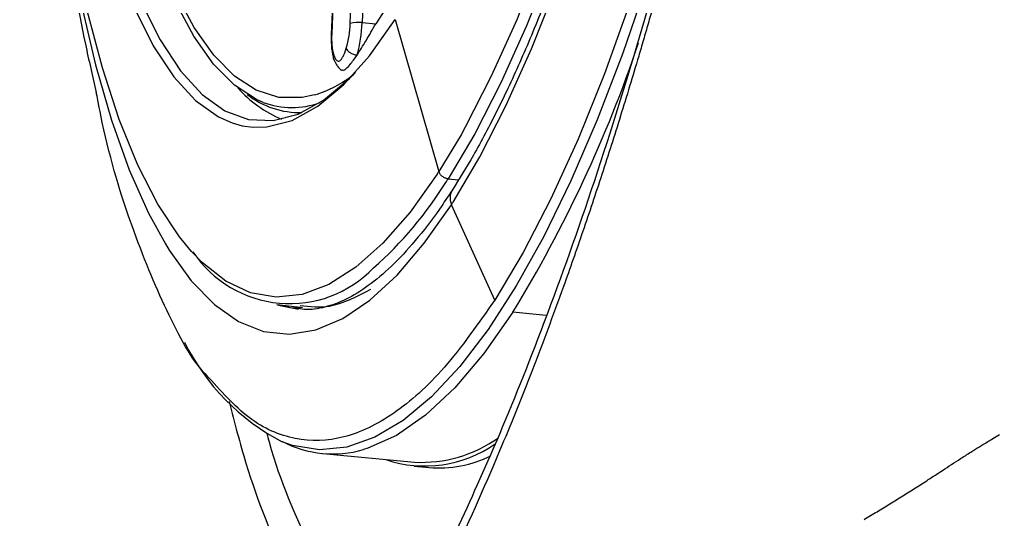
# Model space of a CAD drawing. Extents: x 526 to 610, y 679 to 808.
# Drawn here: x 600.71 to 602.635, y 716.749 to 717.731 of the extents above; entities that cross this region are included whole.
import ezdxf

# ---------------------------------------------------------------- set-up
doc = ezdxf.new("R2010")
doc.units = 0
doc.header["$MEASUREMENT"] = 0
doc.layers.add('1', color=4, linetype='Continuous')

# ---------------------------------------------------------------- blocks, each defined once
blk = doc.blocks.new('JETSETTER LX')
at = {"layer": '1', "color": 3, "linetype": 'Continuous', "lineweight": 25}
for p, q in [((75.2322, 20.8458), (75.2785, 22.0311)), ((75.3021, 22.0327), (75.2558, 20.8474)), ((75.2414, 22.0094), (75.1951, 20.8241)), ((75.2422, 22.0104), (75.1959, 20.8251)), ((75.3461, 20.9436), (75.2825, 20.8452)), ((75.2558, 20.8474), (75.2825, 20.8452)), ((75.321, 20.8533), (75.4063, 20.5548)), ((75.117, 20.6713), (75.1348, 20.6697)), ((75.4501, 20.6273), (75.4063, 20.5548)), ((75.4247, 20.5406), (75.4449, 20.5384)), ((75.5165, 20.3026), (75.4312, 20.4899)), ((75.0881, 20.2936), (75.1337, 20.2884)), ((75.1336, 20.2855), (75.1339, 20.2883)), ((75.6174, 20.2724), (75.552, 20.2786)), ((75.1783, 20.0012), (75.3586, 19.9842)), ((75.3578, 19.9763), (75.3873, 19.9736))]:
    blk.add_line(p, q, dxfattribs=at)
at = {"layer": '1', "color": 3, "linetype": 'Continuous', "lineweight": 25, "flags": 128}
for points in [[(75.4345, 20.4951), (75.4869, 20.5837), (75.5384, 20.6843), (75.5885, 20.7961), (75.637, 20.9185), (75.6836, 21.0508), (75.728, 21.1922), (75.7701, 21.342), (75.8094, 21.4991), (75.8459, 21.6628), (75.8792, 21.8319), (75.9093, 22.0057), (75.9358, 22.183), (75.9587, 22.3627), (75.9779, 22.544), (75.9931, 22.7256)], [(75.9771, 22.7782), (75.963, 22.5966), (75.9449, 22.415), (75.9229, 22.2347), (75.8972, 22.0566), (75.8678, 21.882), (75.835, 21.7119), (75.7989, 21.5472), (75.7599, 21.3891), (75.7181, 21.2386), (75.6738, 21.0964), (75.6273, 20.9636), (75.5788, 20.8408), (75.5286, 20.729), (75.4772, 20.6287), (75.4247, 20.5406)], [(75.9554, 22.7788), (75.9414, 22.5983), (75.9234, 22.4179), (75.9015, 22.2386), (75.8759, 22.0617), (75.8467, 21.8881), (75.8141, 21.719), (75.7783, 21.5553), (75.7395, 21.3982), (75.698, 21.2485), (75.6539, 21.1072), (75.6077, 20.9752), (75.5595, 20.8532), (75.5096, 20.742), (75.4585, 20.6423), (75.4501, 20.6273)], [(74.6691, 22.8577), (74.65, 22.6765), (74.6347, 22.4949), (74.6234, 22.3139), (74.6162, 22.1347), (74.613, 21.9583), (74.6139, 21.7857), (74.619, 21.6179), (74.6281, 21.4559), (74.6412, 21.3007), (74.6582, 21.1531), (74.6791, 21.0141), (74.7037, 20.8844), (74.7319, 20.7648), (74.7634, 20.656), (74.7982, 20.5586), (74.836, 20.4732), (74.869, 20.4127)], [(74.9204, 20.3977), (74.8966, 20.4267), (74.8545, 20.4906), (74.815, 20.5675), (74.7785, 20.657), (74.7452, 20.7585), (74.7152, 20.8714), (74.6888, 20.995), (74.6661, 21.1285), (74.6472, 21.2711), (74.6323, 21.422), (74.6215, 21.5802), (74.6148, 21.7448), (74.6122, 21.9146), (74.6139, 22.0888), (74.6197, 22.2662), (74.6296, 22.4457), (74.6436, 22.6262), (74.6616, 22.8067)], [(75.8162, 20.9272), (75.7681, 20.7871), (75.718, 20.6567), (75.6662, 20.5367), (75.613, 20.4277), (75.5587, 20.3303), (75.5035, 20.2451), (75.4479, 20.1724), (75.392, 20.1126), (75.3361, 20.0662), (75.2806, 20.0333), (75.2258, 20.014), (75.1719, 20.0086), (75.1192, 20.017), (75.0988, 20.0242)], [(76.1392, 23.7629), (76.1466, 23.5878), (76.1498, 23.4071), (76.1487, 23.2219), (76.1434, 23.0333), (76.1338, 22.8423), (76.1201, 22.6499), (76.1023, 22.4573), (76.0805, 22.2655), (76.0549, 22.0756), (76.0255, 21.8886), (75.9926, 21.7056), (75.9563, 21.5276), (75.9168, 21.3557), (75.8744, 21.1907), (75.8293, 21.0337), (75.7817, 20.8854), (75.7319, 20.7467), (75.6802, 20.6184), (75.6268, 20.5012), (75.5722, 20.3957), (75.5165, 20.3026)], [(75.0613, 20.6908), (75.048, 20.6965), (75.0048, 20.7245), (74.9636, 20.7661), (74.9248, 20.821), (74.8886, 20.8889), (74.8552, 20.9691), (74.8249, 21.0612), (74.7979, 21.1645), (74.7744, 21.2782), (74.7546, 21.4015), (74.7386, 21.5335), (74.7266, 21.6734), (74.7186, 21.82), (74.7146, 21.9723), (74.7148, 22.1292), (74.7191, 22.2896)], [(74.6479, 21.7287), (74.6586, 21.5782), (74.6736, 21.4357), (74.6927, 21.3021), (74.716, 21.1786), (74.743, 21.066), (74.7738, 20.9652), (74.8079, 20.8771), (74.8453, 20.8021), (74.8855, 20.741), (74.9282, 20.6942), (74.9732, 20.6621), (75.0001, 20.6503)], [(74.6849, 21.4708), (74.6883, 21.4427), (74.7073, 21.31), (74.7304, 21.1873), (74.7573, 21.0755), (74.7878, 20.9754), (74.8217, 20.8878), (74.8588, 20.8134), (74.8987, 20.7528), (74.9412, 20.7063), (74.9859, 20.6743), (75.0325, 20.6572), (75.0807, 20.6549), (75.13, 20.6677), (75.1801, 20.6952), (75.2306, 20.7374), (75.2427, 20.7496)], [(75.1624, 20.7055), (75.1381, 20.7002), (75.0923, 20.7004), (75.0478, 20.7145), (75.0051, 20.7422), (74.9643, 20.7835), (74.9258, 20.8379), (74.8899, 20.9051), (74.8568, 20.9846), (74.8268, 21.0758), (74.8001, 21.1781), (74.7785, 21.2816)], [(75.0416, 20.642), (75.0686, 20.6426), (75.1183, 20.6554), (75.1687, 20.6831), (75.2196, 20.7256), (75.2705, 20.7825), (75.321, 20.8533)], [(75.1951, 20.8241), (75.1952, 20.8244), (75.1959, 20.8251)], [(75.0001, 20.6503), (75.0202, 20.6448), (75.0416, 20.642)], [(75.4029, 20.5495), (75.3499, 20.4754), (75.2967, 20.4145), (75.2434, 20.367), (75.1904, 20.3333), (75.138, 20.3137), (75.0866, 20.3082), (75.0364, 20.3168), (74.9878, 20.3395), (74.9411, 20.3762), (74.9204, 20.3977)], [(74.869, 20.4127), (74.8766, 20.4003), (74.9198, 20.3404), (74.9653, 20.2937), (75.0128, 20.2606), (75.062, 20.2412), (75.1128, 20.2357), (75.1647, 20.2441), (75.2175, 20.2663), (75.2708, 20.3023), (75.3245, 20.3517), (75.378, 20.4144), (75.4312, 20.4899)], [(75.0893, 20.2934), (75.0946, 20.2917), (75.1304, 20.2847)], [(75.552, 20.2786), (75.4951, 20.1976), (75.4378, 20.1301), (75.3804, 20.0764), (75.3233, 20.0368), (75.2667, 20.0115), (75.2584, 20.009)], [(76.4952, 20.0305), (76.5017, 20.0344), (76.5083, 20.0383)]]:
    blk.add_lwpolyline(points, dxfattribs=at)
at = {"layer": '1', "color": 3, "linetype": 'Continuous', "lineweight": 25}
for centre, radius, start, end in [((75.0344, 20.8523), 0.198, 343.8585, 358.1366), ((75.2478, 20.7907), 0.0572, 81.959, 105.7751), ((74.9955, 20.8559), 0.2605, 343.8585, 358.1366), ((75.3179, 20.8161), 0.1222, 175.7952, 195.5882), ((73.333, 21.6373), 2.6019, 328.5214, 341.4112), ((75.0864, 20.944), 0.2504, 287.6708, 307.54), ((75.1909, 20.8793), 0.2405, 221.6896, 247.1662), ((75.1336, 20.8392), 0.1685, 231.9947, 271.2643), ((75.1176, 20.8396), 0.1591, 249.2593, 290.3699), ((74.3605, 21.2309), 1.2453, 326.8258, 327.1144), ((74.7692, 20.9401), 0.7675, 311.5432, 328.167), ((74.3726, 21.2209), 1.2529, 326.8264, 327.1139), ((74.3316, 21.2008), 1.3094, 327.1138, 327.3844), ((75.1134, 20.5243), 0.2287, 213.7777, 316.0811), ((75.302, 20.4157), 0.4411, 206.3259, 242.5758), ((75.372, 20.2462), 0.2623, 267.0757, 305.2705), ((75.1985, 20.2147), 0.2143, 242.4706, 286.2535), ((75.3792, 20.2165), 0.2398, 251.2429, 305.2008), ((75.4052, 20.2086), 0.2357, 265.6501, 296.0305)]:
    blk.add_arc(centre, radius, start, end, dxfattribs=at)
for points, knots in [([(75.5747, 24.9269), (75.5823, 24.9261), (75.6024, 24.9239), (75.6357, 24.9082), (75.675, 24.88), (75.7143, 24.8383), (75.7519, 24.7855), (75.7879, 24.7214), (75.822, 24.6459), (75.854, 24.5595), (75.8835, 24.4624), (75.9103, 24.3553), (75.9341, 24.2386), (75.9549, 24.113), (75.9725, 23.9793), (75.9866, 23.8381), (75.9972, 23.6903), (76.0043, 23.5367), (76.0078, 23.3781), (76.0077, 23.2153), (76.0039, 23.0493), (75.9966, 22.8809), (75.9856, 22.7111), (75.9711, 22.5406), (75.9531, 22.3706), (75.9318, 22.2018), (75.9073, 22.0352), (75.8797, 21.8717), (75.8491, 21.7121), (75.8157, 21.5573), (75.7797, 21.4081), (75.7413, 21.2654), (75.7008, 21.1299), (75.6583, 21.0024), (75.6141, 20.8835), (75.5686, 20.7739), (75.5219, 20.6745), (75.4767, 20.5889), (75.4469, 20.5411), (75.4332, 20.519)], [0, 0, 0, 0, 0.016451, 0.043668, 0.072548, 0.100142, 0.127204, 0.154154, 0.181123, 0.208175, 0.235321, 0.262551, 0.289851, 0.317207, 0.344606, 0.37204, 0.399501, 0.426982, 0.45448, 0.48199, 0.509509, 0.537036, 0.564567, 0.592102, 0.619637, 0.647172, 0.674705, 0.702232, 0.729754, 0.757267, 0.784768, 0.812255, 0.839723, 0.867167, 0.894581, 0.921956, 0.949283, 0.976548, 1, 1, 1, 1]), ([(75.0073, 19.245), (74.9976, 19.2417), (74.9771, 19.2348), (74.9454, 19.2294), (74.9113, 19.2284), (74.8778, 19.2332), (74.8446, 19.2437), (74.8205, 19.2555), (74.8033, 19.2659), (74.794, 19.2722), (74.7844, 19.2791), (74.7747, 19.2867), (74.7648, 19.2951), (74.7559, 19.3032), (74.7457, 19.3132), (74.7318, 19.3276), (74.7126, 19.35), (74.6926, 19.3766), (74.6745, 19.4035), (74.6595, 19.4279), (74.6322, 19.4756), (74.5944, 19.5534), (74.5476, 19.6749), (74.5053, 19.8105), (74.4621, 19.9797), (74.4201, 20.1866), (74.3806, 20.4397), (74.3512, 20.6939), (74.3304, 20.9408), (74.3166, 21.1697), (74.3069, 21.4085), (74.3046, 21.5734), (74.3035, 21.6586)], [0, 0, 0, 0, 0.0236207, 0.0502508, 0.0792031, 0.1104725, 0.1373131, 0.1675307, 0.1760027, 0.1847057, 0.1936396, 0.2028043, 0.2121995, 0.2218252, 0.2282295, 0.2419837, 0.2624971, 0.2853506, 0.3029752, 0.3188143, 0.3328699, 0.3909975, 0.4453282, 0.5010601, 0.5552663, 0.6288176, 0.7021356, 0.7770179, 0.8331478, 0.8888742, 0.9425963, 1, 1, 1, 1]), ([(75.9318, 21.2785), (75.9291, 21.267), (75.9236, 21.244), (75.9152, 21.2097), (75.9067, 21.1755), (75.8982, 21.1416), (75.8895, 21.1079), (75.8808, 21.0744), (75.8721, 21.0411), (75.8632, 21.0079), (75.8543, 20.975), (75.8453, 20.9423), (75.8362, 20.9098), (75.8271, 20.8774), (75.8179, 20.8453), (75.8086, 20.8133), (75.7907, 20.7524), (75.7637, 20.6636), (75.7271, 20.5489), (75.6897, 20.4371), (75.6439, 20.3068), (75.5895, 20.1613), (75.5154, 19.9783), (75.4293, 19.7861), (75.3366, 19.6043), (75.2495, 19.4543), (75.1685, 19.3331), (75.0885, 19.232), (75.0099, 19.1509), (74.933, 19.0905), (74.8585, 19.0512), (74.7864, 19.0339), (74.7169, 19.0379), (74.65, 19.0631), (74.5864, 19.1091), (74.5259, 19.1762), (74.4687, 19.2641), (74.4148, 19.3718), (74.3646, 19.4984), (74.3182, 19.6432), (74.2759, 19.8059), (74.2376, 19.9855), (74.2036, 20.1806), (74.1741, 20.3896), (74.1535, 20.5748), (74.1395, 20.7287), (74.1303, 20.8472), (74.1222, 20.9686), (74.1165, 21.072), (74.1126, 21.1559), (74.11, 21.2194), (74.1077, 21.2832), (74.1058, 21.3474), (74.1042, 21.4119), (74.1029, 21.4768), (74.102, 21.542), (74.1016, 21.5858), (74.1015, 21.6077)], [0, 0, 0, 0, 0.0042194, 0.008432, 0.0126383, 0.0168387, 0.0210339, 0.0252241, 0.02941, 0.033592, 0.0377706, 0.0419463, 0.0461196, 0.0502909, 0.0544607, 0.0586295, 0.0627979, 0.0784407, 0.0940975, 0.109778, 0.1254283, 0.1505103, 0.1753837, 0.2128501, 0.2504268, 0.281733, 0.3128593, 0.3440745, 0.3753774, 0.4066708, 0.4378567, 0.4690129, 0.5002884, 0.5315926, 0.5628299, 0.593864, 0.6251956, 0.6564998, 0.6877791, 0.7189425, 0.7501254, 0.7814118, 0.8127187, 0.8439834, 0.8750627, 0.8906679, 0.9062768, 0.9219096, 0.9375865, 0.9454527, 0.9532955, 0.9611174, 0.9689208, 0.9767083, 0.9844823, 0.9922453, 1, 1, 1, 1]), ([(74.6412, 21.305), (74.6432, 21.2818), (74.6513, 21.1869), (74.6741, 21.0203), (74.7018, 20.8452), (74.7259, 20.7418), (74.7333, 20.7101)], [0, 0, 0, 0, 0.11295, 0.462954, 0.835465, 1, 1, 1, 1]), ([(75.928, 21.3006), (75.9095, 21.2244), (75.8662, 21.0457), (75.7879, 20.7706), (75.6952, 20.4803), (75.5985, 20.2148), (75.5062, 19.9904), (75.4219, 19.8082), (75.3427, 19.6558), (75.2654, 19.5253), (75.2018, 19.4334), (75.1534, 19.3728), (75.1223, 19.3376), (75.1006, 19.3155), (75.0857, 19.3014), (75.074, 19.2908), (75.0603, 19.2792), (75.0437, 19.2664), (75.0249, 19.2539), (75.0129, 19.2486), (75.0065, 19.2457)], [0, 0, 0, 0, 0.0657376, 0.154059, 0.2508897, 0.3459397, 0.4322416, 0.5098478, 0.5806, 0.6549607, 0.7346021, 0.7745469, 0.8096657, 0.8397991, 0.8530055, 0.8677854, 0.8898509, 0.9193057, 0.9560587, 1, 1, 1, 1]), ([(75.2457, 20.7835), (75.2516, 20.7928), (75.264, 20.8123), (75.2762, 20.8339), (75.2825, 20.8452)], [0, 0, 0, 0, 0.4778238, 1, 1, 1, 1]), ([(75.1951, 20.8241), (75.195, 20.819), (75.1947, 20.8048), (75.1964, 20.788), (75.1994, 20.7782), (75.2004, 20.7749)], [0, 0, 0, 0, 0.26942, 0.758946, 1, 1, 1, 1]), ([(75.2013, 20.7735), (75.2007, 20.7747), (75.1991, 20.7776), (75.1997, 20.7811), (75.2001, 20.7833)], [0, 0, 0, 0, 0.383383, 1, 1, 1, 1]), ([(75.2001, 20.7833), (75.2019, 20.7792), (75.2044, 20.7734), (75.2087, 20.7714), (75.2118, 20.7723), (75.2151, 20.7754), (75.2195, 20.7825), (75.2225, 20.7912), (75.2245, 20.7972)], [0, 0, 0, 0, 0.271453, 0.389532, 0.509236, 0.625997, 0.741669, 1, 1, 1, 1]), ([(75.2156, 20.7549), (75.2171, 20.7542), (75.2204, 20.7526), (75.2315, 20.7635), (75.241, 20.7769), (75.2457, 20.7835)], [0, 0, 0, 0, 0.297301, 0.655157, 1, 1, 1, 1]), ([(75.201, 20.7734), (75.202, 20.7712), (75.2041, 20.7667), (75.2089, 20.7595), (75.2128, 20.7562), (75.2154, 20.754)], [0, 0, 0, 0, 0.240894, 0.487714, 1, 1, 1, 1]), ([(74.9492, 20.156), (74.9491, 20.1561), (74.9208, 20.1843), (74.8707, 20.2787), (74.8022, 20.443), (74.7565, 20.5908), (74.7372, 20.6903), (74.7333, 20.7101)], [0, 0, 0, 0, 0.001085, 0.30852, 0.615956, 0.923391, 1, 1, 1, 1]), ([(75.4332, 20.519), (75.4247, 20.5062), (75.4004, 20.4695), (75.3602, 20.4176), (75.3133, 20.3672), (75.2676, 20.329), (75.2237, 20.3023), (75.1819, 20.2874), (75.1493, 20.2821), (75.1305, 20.2857), (75.1245, 20.2869)], [0, 0, 0, 0, 0.0756847, 0.2176276, 0.3591211, 0.5002745, 0.6415404, 0.7842079, 0.9311882, 1, 1, 1, 1]), ([(75.4334, 20.5189), (75.4324, 20.5174), (75.43, 20.5136), (75.4285, 20.5064), (75.4285, 20.4981), (75.4303, 20.4926), (75.4312, 20.4899)], [0, 0, 0, 0, 0.190724, 0.460483, 0.730241, 1, 1, 1, 1]), ([(75.1341, 20.2922), (75.1531, 20.29), (75.1983, 20.2848), (75.2456, 20.3097), (75.2731, 20.3242)], [0, 0, 0, 0, 0.419345, 1, 1, 1, 1]), ([(75.5165, 20.3026), (75.4835, 20.2558), (75.4177, 20.1622), (75.3178, 20.0741), (75.2193, 20.0263), (75.1238, 20.0241), (75.0324, 20.0628), (74.9769, 20.125), (74.9492, 20.156)], [0, 0, 0, 0, 0.166765, 0.33353, 0.500294, 0.667059, 0.833824, 1, 1, 1, 1]), ([(75.1383, 20.2881), (75.1291, 20.2866), (75.1177, 20.2848), (75.107, 20.2905), (75.1048, 20.2917)], [0, 0, 0, 0, 0.797646, 1, 1, 1, 1]), ([(74.9942, 20.1032), (75.0049, 20.062), (75.0381, 19.9347), (75.1076, 19.7697), (75.1895, 19.619), (75.248, 19.5625), (75.272, 19.5393)], [0, 0, 0, 0, 0.150879, 0.465837, 0.780796, 1, 1, 1, 1]), ([(75.0684, 20.0407), (75.0699, 20.0352), (75.0939, 19.9468), (75.1523, 19.8168), (75.2299, 19.6703), (75.2848, 19.6171), (75.3059, 19.5967)], [0, 0, 0, 0, 0.024825, 0.396871, 0.768918, 1, 1, 1, 1]), ([(76.2422, 19.8719), (76.2507, 19.877), (76.2676, 19.8869), (76.293, 19.9023), (76.3183, 19.9179), (76.3434, 19.9337), (76.3694, 19.9505), (76.399, 19.97), (76.4268, 19.988), (76.4507, 20.0032), (76.4653, 20.0123), (76.4797, 20.0211), (76.4888, 20.0266), (76.4952, 20.0305)], [0, 0, 0, 0, 0.101416, 0.202122, 0.302119, 0.401409, 0.499994, 0.609343, 0.750002, 0.828637, 0.892461, 0.923331, 1, 1, 1, 1])]:
    blk.add_open_spline(points, degree=3, knots=knots, dxfattribs=at)
for points in [[(75.2245, 20.7972), (75.2252, 20.7957), (75.2266, 20.7926), (75.2317, 20.7883), (75.2384, 20.7849), (75.2432, 20.7839), (75.2457, 20.7835)], [(75.4247, 20.5406), (75.4227, 20.541), (75.4187, 20.5418), (75.4133, 20.545), (75.4088, 20.5494), (75.4071, 20.553), (75.4063, 20.5548)]]:
    blk.add_open_spline(points, degree=3, dxfattribs=at)

msp = doc.modelspace()

# ---------------------------------------------------------------- block references
at = {"layer": '1'}
msp.add_blockref('JETSETTER LX', (526.127, 696.8772), dxfattribs=at)

doc.saveas('drawing.dxf')
